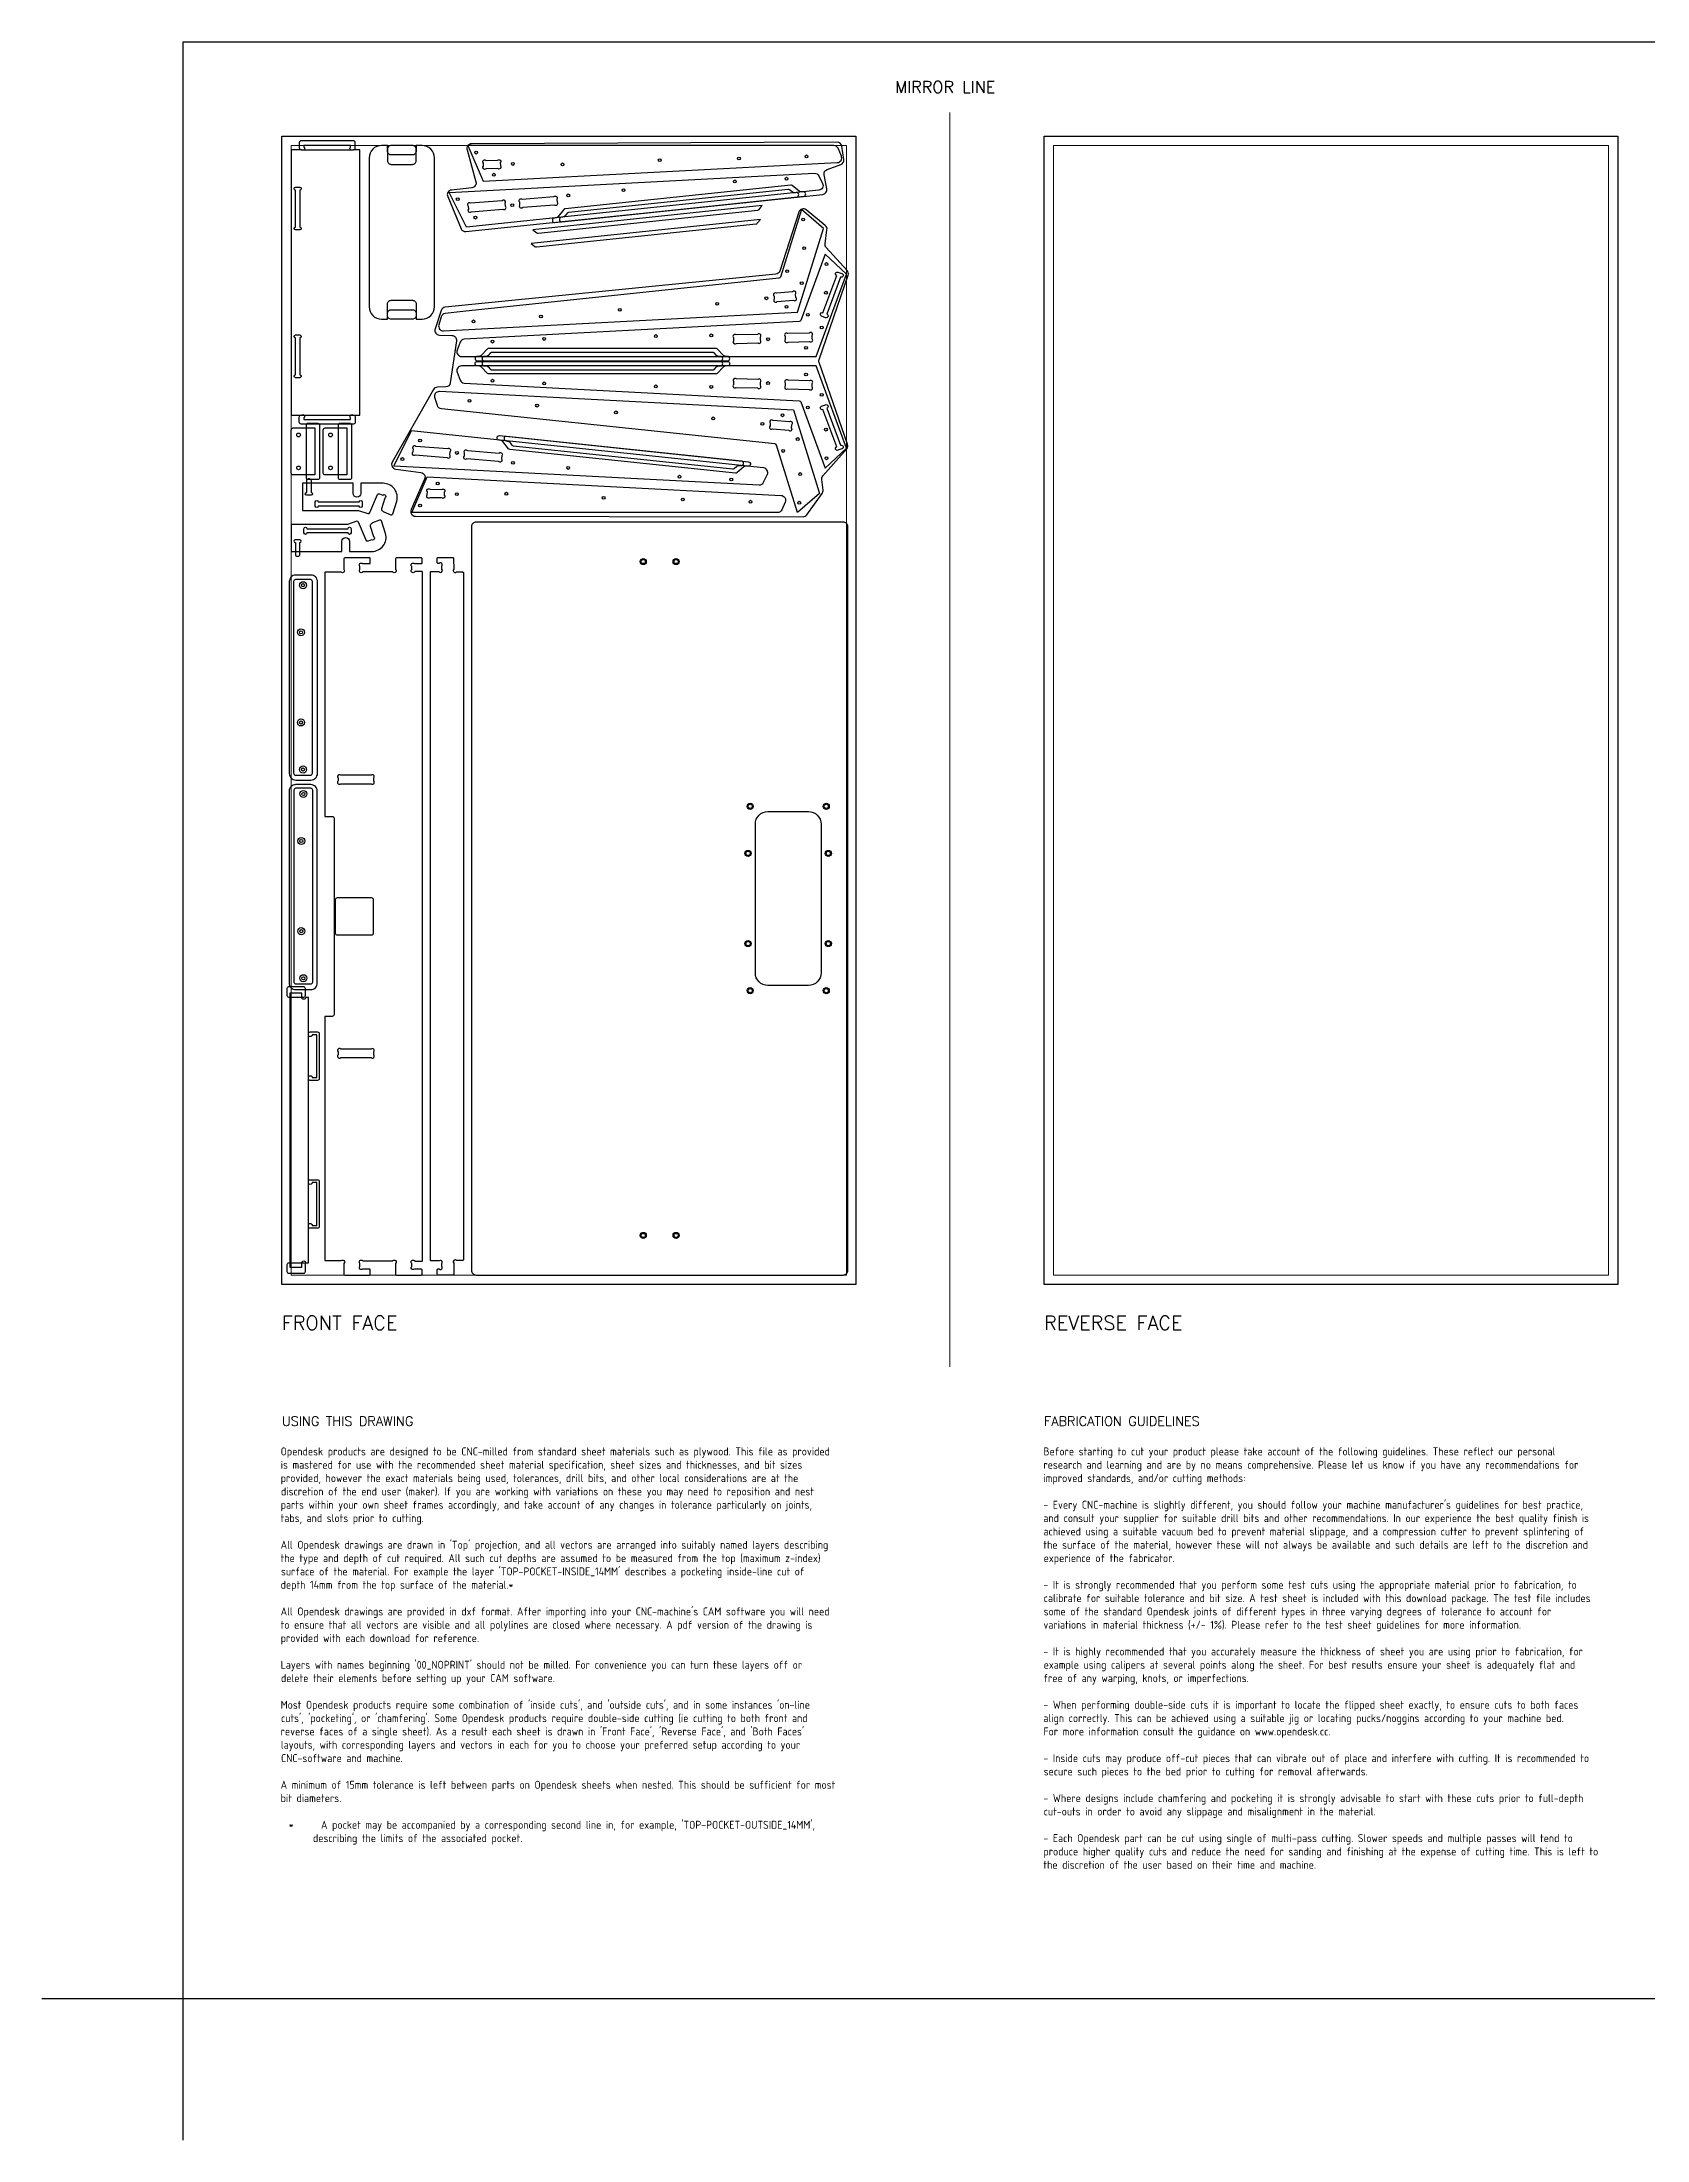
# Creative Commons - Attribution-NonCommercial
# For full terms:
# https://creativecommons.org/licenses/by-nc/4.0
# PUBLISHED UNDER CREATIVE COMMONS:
# Model space of a CAD drawing. Header units: millimetres. Extents: x -300 to 5880, y -300 to 4158.
# Drawn here: x -300 to 3112, y -300 to 4158 of the extents above; entities that cross this region are included whole.
import ezdxf
from ezdxf.enums import TextEntityAlignment as Align

# ---------------------------------------------------------------- set-up
doc = ezdxf.new("R2010")
doc.units = ezdxf.units.MM
doc.layers.add('00-NOPRINT_TEXT', color=7, linetype='Continuous', lineweight=25)
doc.layers.add('00_NOPRINT_TOLERANCE', color=7, linetype='Continuous', lineweight=5)
for name, color, linetype, lineweight, true_color in [('BOARD_$TH-NOMINAL', 3, 'Continuous', 30, 0x00ff00), ('TOP-CUT-INSIDE_18.000MM', 1, 'Continuous', 25, 0xff1c00), ('TOP-CUT-OUTSIDE_18.000MM', 220, 'Continuous', 25, 0xff00d1), ('TOP-HOLE-6.000MM-DIAM_14.000MM', 220, 'Continuous', 25, 0xff00c7), ('TOP-HOLE-6.600MM-DIAM_18.000MM', 3, 'Continuous', 25, 0x00ff0c), ('TOP-HOLE-8.000MM-DIAM_18.000MM', 3, 'Continuous', 25, 0x00ff0c), ('TOP-HOLE-9.000MM-DIAM_13.000MM', 190, 'Continuous', 25, 0x9500ff), ('TOP-POCKET-INSIDE_1.000MM', 3, 'Continuous', 25, 0x0eff00), ('TOP-POCKET-INSIDE_12.000MM', 140, 'Continuous', 25, 0x00b1ff), ('TOP-POCKET-INSIDE_2.000MM', 110, 'Continuous', 25, 0x00ff94), ('TOP-POCKET-INSIDE_6.000MM', 6, 'Continuous', 25, 0xff00e0), ('TOP-POCKET-INSIDE_9.000MM', 60, 'Continuous', 25, 0xb0ff00)]:
    doc.layers.add(name, color=color, linetype=linetype, lineweight=lineweight, true_color=true_color)
for name, color, linetype, true_color in [('POCKET-1MM', 183, 'Continuous', 0x8237c8), ('TOP-CHAMFER-ONLINE_14.000MM', 70, 'Continuous', 0x8fff00), ('TOP-POCKET-INSIDE_12MM', 140, 'Continuous', 0x00b1ff)]:
    doc.layers.add(name, color=color, linetype=linetype, true_color=true_color)
doc.styles.add('OD-ISOCP-17_240', font='isocp.shx')
doc.styles.add('OD-ISOCP-17_241', font='isocp.shx')
doc.styles.add('OD-ISOCP-17_242', font='isocp.shx')
doc.styles.add('OD-ISOCP-17_243', font='isocp.shx')
doc.styles.add('OD-ISOCP-17_244', font='isocp.shx')
doc.styles.add('OD-ISOCP-17_245', font='isocp.shx')
doc.styles.add('OD-ISOCP-17_246', font='isocp.shx')
doc.styles.add('OD-ISOCP-17_247', font='isocp.shx')
doc.styles.add('OD-ISOCP-17_248', font='isocp.shx')
doc.styles.add('OD-ISOCP-17_249', font='isocp.shx')
doc.styles.add('OD-ISOCP-17_250', font='isocp.shx')
doc.styles.add('OD-ISOCP-17_251', font='isocp.shx')
doc.styles.add('OD-ISOCP-17_252', font='isocp.shx')
doc.styles.add('OD-ISOCP-17_253', font='isocp.shx')
doc.styles.add('OD-ISOCP-17_254', font='isocp.shx')
doc.styles.add('OD-ISOCP-17_255', font='isocp.shx')
doc.styles.add('OD-ISOCP-17_256', font='isocp.shx')
doc.styles.add('OD-ISOCP-17_257', font='isocp.shx')
doc.styles.add('OD-ISOCP-17_258', font='isocp.shx')
doc.styles.add('OD-ISOCP-17_259', font='isocp.shx')
doc.styles.add('OD-ISOCP-17_260', font='isocp.shx')
doc.styles.add('OD-ISOCP-17_261', font='isocp.shx')
doc.styles.add('OD-ISOCP-17_262', font='isocp.shx')
doc.styles.add('OD-ISOCP-17_263', font='isocp.shx')
doc.styles.add('OD-ISOCP-17_264', font='isocp.shx')
doc.styles.add('OD-ISOCP-17_265', font='isocp.shx')
doc.styles.add('OD-ISOCP-17_266', font='isocp.shx')
doc.styles.add('OD-ISOCP-17_267', font='isocp.shx')
doc.styles.add('OD-ISOCP-17_268', font='isocp.shx')
doc.styles.add('OD-ISOCP-17_269', font='isocp.shx')
doc.styles.add('OD-ISOCP-17_270', font='isocp.shx')
doc.styles.add('OD-ISOCP-17_271', font='isocp.shx')
doc.styles.add('OD-ISOCP-17_272', font='isocp.shx')
doc.styles.add('OD-ISOCP-17_273', font='isocp.shx')
doc.styles.add('OD-ISOCP-17_274', font='isocp.shx')
doc.styles.add('OD-ISOCP-17_275', font='isocp.shx')
doc.styles.add('OD-ISOCP-17_276', font='isocp.shx')
doc.styles.add('OD-ISOCP-17_277', font='isocp.shx')
doc.styles.add('OD-ISOCP-17_278', font='isocp.shx')
doc.styles.add('OD-ISOCP-17_279', font='isocp.shx')
doc.styles.add('OD-ISOCP-17_280', font='isocp.shx')
doc.styles.add('OD-ISOCP-17_281', font='isocp.shx')
doc.styles.add('OD-ISOCP-17_282', font='isocp.shx')
doc.styles.add('OD-ISOCP-17_283', font='isocp.shx')
doc.styles.add('OD-ISOCP-17_284', font='isocp.shx')
doc.styles.add('OD-ISOCP-17_285', font='isocp.shx')
doc.styles.add('OD-ISOCP-17_286', font='isocp.shx')
doc.styles.add('OD-ISOCP-17_287', font='isocp.shx')
doc.styles.add('OD-ISOCP-17_288', font='isocp.shx')
doc.styles.add('OD-SIMPLEX-20_87', font='simplex.shx')
doc.styles.add('OD-SIMPLEX-20_88', font='simplex.shx')
doc.styles.add('OD-SIMPLEX-25_89', font='simplex.shx')
doc.styles.add('OD-SIMPLEX-30_88', font='simplex.shx')
doc.styles.add('OD-SIMPLEX-30_89', font='simplex.shx')

# ---------------------------------------------------------------- blocks, each defined once
blk = doc.blocks.new('Borders Opendesk_7')
at = {"layer": '00-NOPRINT_TEXT'}
for p, q in [((0, 4158), (5880, 4158)), ((0, 0), (0, 4158)), ((0, 0), (-300, 0)), ((0, -300), (0, 0)), ((5880, 0), (0, 0))]:
    blk.add_line(p, q, dxfattribs=at)
at = {"layer": '00_NOPRINT_TOLERANCE', "ltscale": 0.379043}
blk.add_line((1630, 1343.2), (1630, 4008), dxfattribs=at)
at = {"layer": '00_NOPRINT_TOLERANCE', "ltscale": 0.379202}
for p, q in [((210, 3958), (1430, 3958)), ((210, 1518), (210, 3958)), ((1430, 3958), (1430, 1518)), ((1830, 3958), (3050, 3958)), ((1830, 1518), (1830, 3958)), ((3050, 3958), (3050, 1518)), ((1430, 1518), (210, 1518)), ((3050, 1518), (1830, 1518))]:
    blk.add_line(p, q, dxfattribs=at)
at = {"layer": '00_NOPRINT_TOLERANCE', "ltscale": 0.380876}
for p, q in [((230, 3938), (1410, 3938)), ((1850, 3938), (3030, 3938)), ((1410, 1538), (230, 1538)), ((3030, 1538), (1850, 1538))]:
    blk.add_line(p, q, dxfattribs=at)
at = {"layer": '00_NOPRINT_TOLERANCE', "ltscale": 0.380023}
for p, q in [((230, 1538), (230, 3938)), ((1410, 3938), (1410, 1538)), ((1850, 1538), (1850, 3938)), ((3030, 3938), (3030, 1538))]:
    blk.add_line(p, q, dxfattribs=at)
at = {"layer": 'BOARD_$TH-NOMINAL'}
for p, q in [((210, 3958), (1430, 3958)), ((210, 1518), (210, 3958)), ((1430, 3958), (1430, 1518)), ((1830, 3958), (3050, 3958)), ((1830, 1518), (1830, 3958)), ((3050, 3958), (3050, 1518)), ((1430, 1518), (210, 1518)), ((3050, 1518), (1830, 1518))]:
    blk.add_line(p, q, dxfattribs=at)
at = {"layer": '00-NOPRINT_TEXT', "style": 'OD-SIMPLEX-25_89'}
blk.add_text('MIRROR LINE', height=25, dxfattribs=at).set_placement((1513.3, 4049.9))
at = {"layer": '00-NOPRINT_TEXT', "color": 7}
for s, height, style, p in [('FRONT FACE', 30, 'OD-SIMPLEX-30_89', (210, 1451.3)), ('REVERSE FACE', 30, 'OD-SIMPLEX-30_88', (1830, 1451.3)), ('USING THIS DRAWING', 20, 'OD-SIMPLEX-20_88', (210, 1237.4)), ('FABRICATION GUIDELINES', 20, 'OD-SIMPLEX-20_87', (1830, 1237.4))]:
    blk.add_text(s, height=height, dxfattribs=dict(at, style=style)).set_placement(p, align=Align.TOP_LEFT)
for s, style, p in [('Opendesk products are designed to be CNC-milled from standard sheet materials such as plywood. This file as provided', 'OD-ISOCP-17_265', (207.4, 1154.7)), ('Before starting to cut your product please take account of the following guidelines. These reflect our personal', 'OD-ISOCP-17_240', (1828.7, 1154.7)), ('is mastered for use with the recommended sheet material specification, sheet sizes and thicknesses, and bit sizes', 'OD-ISOCP-17_266', (207.4, 1126.3)), ('provided, however the exact materials being used, tolerances, drill bits, and other local considerations are at the', 'OD-ISOCP-17_267', (207.4, 1098)), ('research and learning and are by no means comprehensive. Please let us know if you have any recommendations for', 'OD-ISOCP-17_241', (1828.7, 1126.3)), ('improved standards, and/or cutting methods:', 'OD-ISOCP-17_242', (1828.7, 1098)), ('discretion of the end user (maker). If you are working with variations on these you may need to reposition and nest', 'OD-ISOCP-17_268', (208.1, 1069.7)), ('tabs, and slots prior to cutting.', 'OD-ISOCP-17_270', (207.4, 1013)), ('parts within your own sheet frames accordingly, and take account of any changes in tolerance particularly on joints,', 'OD-ISOCP-17_269', (207.4, 1041.3)), ("- Every CNC-machine is slightly different, you should follow your machine manufacturer's guidelines for best practice,", 'OD-ISOCP-17_243', (1828.7, 1041.3)), ('and consult your supplier for suitable drill bits and other recommendations. In our experience the best quality finish is', 'OD-ISOCP-17_244', (1828.7, 1013)), ('achieved using a suitable vacuum bed to prevent material slippage, and a compression cutter to prevent splintering of', 'OD-ISOCP-17_245', (1828.7, 984.7)), ('the type and depth of cut required. All such cut depths are assumed to be measured from the top (maximum z-index)', 'OD-ISOCP-17_272', (207.4, 928)), ("All Opendesk drawings are drawn in 'Top' projection, and all vectors are arranged into suitably named layers describing", 'OD-ISOCP-17_271', (207.4, 956.3)), ('the surface of the material, however these will not always be available and such details are left to the discretion and', 'OD-ISOCP-17_246', (1828.7, 956.3)), ('experience of the fabricator.', 'OD-ISOCP-17_247', (1829.2, 928)), ("surface of the material. For example the layer 'TOP-POCKET-INSIDE_14MM' describes a pocketing inside-line cut of", 'OD-ISOCP-17_273', (208, 899.7)), ('depth 14mm from the top surface of the material.*', 'OD-ISOCP-17_274', (207.4, 871.3)), ('- It is strongly recommended that you perform some test cuts using the appropriate material prior to fabrication, to', 'OD-ISOCP-17_248', (1828.7, 871.3)), ('calibrate for suitable tolerance and bit size. A test sheet is included with this download package. The test file includes', 'OD-ISOCP-17_249', (1829.3, 843)), ('to ensure that all vectors are visible and all polylines are closed where necessary. A pdf version of the drawing is', 'OD-ISOCP-17_276', (207.4, 786.3)), ("All Opendesk drawings are provided in dxf format. After importing into your CNC-machine's CAM software you will need", 'OD-ISOCP-17_275', (207.4, 814.7)), ('variations in material thickness (+/- 1%). Please refer to the test sheet guidelines for more information.', 'OD-ISOCP-17_251', (1828.7, 786.3)), ('some of the standard Opendesk joints of different types in three varying degrees of tolerance to account for', 'OD-ISOCP-17_250', (1829.2, 814.7)), ('provided with each download for reference.', 'OD-ISOCP-17_277', (207.4, 758)), ("Layers with names beginning '00_NOPRINT' should not be milled. For convenience you can turn these layers off or", 'OD-ISOCP-17_278', (207.4, 701.3)), ('- It is highly recommended that you accurately measure the thickness of sheet you are using prior to fabrication, for', 'OD-ISOCP-17_252', (1828.7, 729.7)), ('example using calipers at several points along the sheet. For best results ensure your sheet is adequately flat and', 'OD-ISOCP-17_253', (1829.2, 701.3)), ('delete their elements before setting up your CAM software.', 'OD-ISOCP-17_279', (208.1, 673)), ('free of any warping, knots, or imperfections.', 'OD-ISOCP-17_254', (1828.7, 673)), ("Most Opendesk products require some combination of 'inside cuts', and 'outside cuts', and in some instances 'on-line", 'OD-ISOCP-17_280', (207.4, 616.3)), ('- When performing double-side cuts it is important to locate the flipped sheet exactly, to ensure cuts to both faces', 'OD-ISOCP-17_255', (1828.7, 616.3)), ("reverse faces of a single sheet). As a result each sheet is drawn in 'Front Face', 'Reverse Face', and 'Both Faces'", 'OD-ISOCP-17_282', (207.4, 559.7)), ("cuts', 'pocketing', or 'chamfering'. Some Opendesk products require double-side cutting (ie cutting to both front and", 'OD-ISOCP-17_281', (208.1, 588)), ('align correctly. This can be achieved using a suitable jig or locating pucks/noggins according to your machine bed.', 'OD-ISOCP-17_256', (1828.7, 588)), ('layouts, with corresponding layers and vectors in each for you to choose your preferred setup according to your', 'OD-ISOCP-17_283', (207.8, 531.3)), ('For more information consult the guidance on www.opendesk.cc.', 'OD-ISOCP-17_257', (1828.7, 559.7)), ('CNC-software and machine.', 'OD-ISOCP-17_284', (208.2, 503)), ('- Inside cuts may produce off-cut pieces that can vibrate out of place and interfere with cutting. It is recommended to', 'OD-ISOCP-17_258', (1828.7, 503)), ('secure such pieces to the bed prior to cutting for removal afterwards.', 'OD-ISOCP-17_259', (1829.2, 474.7)), ('A minimum of 15mm tolerance is left between parts on Opendesk sheets when nested. This should be sufficient for most', 'OD-ISOCP-17_285', (207.4, 446.3)), ('bit diameters.', 'OD-ISOCP-17_286', (207.4, 418)), ('- Where designs include chamfering and pocketing it is strongly advisable to start with these cuts prior to full-depth', 'OD-ISOCP-17_260', (1828.7, 418)), ('cut-outs in order to avoid any slippage and misalignment in the material.', 'OD-ISOCP-17_261', (1829.3, 389.7)), ("*      A pocket may be accompanied by a corresponding second line in, for example, 'TOP-POCKET-OUTSIDE_14MM',", 'OD-ISOCP-17_287', (224.4, 361.3)), ('describing the limits of the associated pocket.', 'OD-ISOCP-17_288', (276.1, 333)), ('- Each Opendesk part can be cut using single of multi-pass cutting. Slower speeds and multiple passes will tend to', 'OD-ISOCP-17_262', (1828.7, 333)), ('produce higher quality cuts and reduce the need for sanding and finishing at the expense of cutting time. This is left to', 'OD-ISOCP-17_263', (1828.7, 304.7)), ('the discretion of the user based on their time and machine.', 'OD-ISOCP-17_264', (1828.7, 276.3))]:
    blk.add_text(s, height=17, dxfattribs=dict(at, style=style)).set_placement(p)

msp = doc.modelspace()

# ---------------------------------------------------------------- linework, layer by layer
at = {"layer": 'POCKET-1MM'}
for points in [[(1404.6, 3908.3), (1400.3, 3936.7, 0.372371), (1390.3, 3945.2), (613.1, 3941.5, 0.49521), (603.5, 3928.8), (622.5, 3861, -0.461026), (614, 3848.4), (570.5, 3843.3, 0.498809), (562.4, 3829.5), (591, 3761.1, 0.331054), (601.3, 3755), (1359.5, 3834.1, 0.440906), (1368.3, 3846), (1362.5, 3875.6, -0.370618), (1368.9, 3886.9), (1398.1, 3897.4, 0.357991)], [(1308.8, 3796.4), (1268.4, 3671.2, -0.298454), (1259.9, 3664.3), (557.1, 3594.4, 0.291526), (548.7, 3587.6), (535.6, 3548.4, 0.502057), (544.8, 3535.3), (571.5, 3534.4, -0.44747), (581, 3523), (568, 3433.7, -0.361067), (558.5, 3425.1), (540.5, 3424.4, 0.258911), (532.2, 3419.3), (444.6, 3265.2, 0.530604), (451.9, 3250.4), (505.7, 3243, -0.499747), (513.5, 3229), (484.7, 3164.4, 0.542685), (493.8, 3150.4), (1317.9, 3149.2, 0.243239), (1326, 3153.4), (1358.4, 3198.9, 0.186874), (1360.2, 3205.9), (1357.5, 3228, -0.213778), (1359.9, 3235.8), (1410.6, 3293.5, 0.271004), (1412.6, 3303.4), (1351.7, 3476.8, -0.169153), (1351.7, 3483.3), (1413.7, 3662.4, 0.274538), (1411.6, 3672.4), (1367.2, 3721.2, -0.221892), (1364.6, 3729.3), (1368.7, 3759, 0.261169), (1365.1, 3768.1), (1324.6, 3801.1, 0.527904)]]:
    msp.add_lwpolyline(points, format="xyb", close=True, dxfattribs=at)
at = {"layer": 'TOP-CHAMFER-ONLINE_14.000MM'}
msp.add_lwpolyline([(1413, 3128, 0.414214), (1403, 3138), (623, 3138, 0.414214), (613, 3128), (613, 1548, 0.414214), (623, 1538), (1403, 1538, 0.414214), (1413, 1548)], format="xyb", close=True, dxfattribs=at)
at = {"layer": 'TOP-CUT-INSIDE_18.000MM'}
for points in [[(668.8, 3889.1), (644.2, 3888.5, -1.007568), (638.4, 3894), (638.3, 3900.6, -1.006883), (643.9, 3906.4), (668.5, 3906.6, -1.006764), (674.3, 3901.1), (674.4, 3894.8, -1.007458)], [(248, 3849.5, -0.999973), (248, 3843.1), (248, 3764.8, -1), (248, 3758.5), (239, 3758.5, -1), (239, 3764.8), (239, 3843.1, -1), (239, 3849.5)], [(1397.7, 3658.4), (1368.5, 3579.6, -1), (1365.7, 3572.1), (1357.3, 3575.3, -1), (1360.1, 3582.8), (1389.3, 3661.5, -1), (1392, 3669), (1400.5, 3665.9, -1)], [(248, 3444.5), (239, 3444.5, -1), (239, 3450.9), (239, 3529.2, -1), (239, 3535.5), (248, 3535.5, -0.99964), (248, 3529.2), (248, 3450.9, -1)], [(1285.9, 3520.4), (1331.6, 3521.6, 1), (1337.1, 3527.4), (1336.9, 3534.1, 1), (1331.1, 3539.6), (1285.5, 3538.4, 1), (1279.9, 3532.6), (1280.1, 3525.9, 1)], [(1280.1, 3433.6), (1279.9, 3426.9, 1), (1285.5, 3421.1), (1331.1, 3419.9, 1), (1336.9, 3425.4), (1337.1, 3432.1, 1), (1331.6, 3437.9), (1285.9, 3439.1, 1)], [(1389.3, 3297.9), (1360.1, 3376.7, -1), (1357.3, 3384.2), (1365.7, 3387.3, -1), (1368.5, 3379.8), (1397.7, 3301, -1), (1400.5, 3293.5), (1392, 3290.4, -1)], [(555.2, 3201.2), (555.1, 3194.9, -1.006764), (549.3, 3189.4), (524.7, 3189.6, -1.006883), (519.1, 3195.4), (519.3, 3202, -1.007568), (525.1, 3207.5), (549.7, 3206.9, -1.007458)], [(1356, 2496), (1356, 2180, -0.414214), (1329.2, 2153.2), (1243.2, 2153.2, -0.414214), (1216.4, 2180), (1216.4, 2496, -0.414214), (1243.2, 2522.8), (1329.2, 2522.8, -0.414214)], [(324.1, 2336, -0.414214), (328.1, 2340), (400.1, 2340, -0.414214), (404.1, 2336), (404.1, 2264, -0.414214), (400.1, 2260), (328.1, 2260, -0.414214), (324.1, 2264)], [(399.6, 2000, 1), (405.3, 2005.7), (405.3, 2012.3, 1), (399.6, 2018), (335.1, 2018, 1), (329.4, 2012.3), (329.4, 2005.7, 1), (335.1, 2000)]]:
    msp.add_lwpolyline(points, format="xyb", close=True, dxfattribs=at)
for points in [[(1170, 3529.7), (1170.2, 3523, 1), (1176, 3517.5), (1221.6, 3518.7, 1), (1227.1, 3524.5), (1227, 3531.2, 1), (1221.2, 3536.7), (1175.5, 3535.5, 1), (1170, 3529.7)], [(1175.5, 3424), (1221.2, 3422.8, 1), (1227, 3428.3), (1227.1, 3435, 1), (1221.6, 3440.8), (1176, 3442, 1), (1170.2, 3436.5), (1170, 3429.8, 1), (1175.5, 3424)], [(405.3, 2587.7), (405.3, 2594.3, 1), (399.6, 2600), (335.1, 2600, 1), (329.4, 2594.3), (329.4, 2587.7, 1), (335.1, 2582), (399.6, 2582, 1), (405.3, 2587.7)]]:
    msp.add_lwpolyline(points, format="xyb", dxfattribs=at)
at = {"layer": 'TOP-CUT-OUTSIDE_18.000MM'}
msp.add_lwpolyline([(361.5, 3365), (375.4, 3365), (375.4, 3929), (361.4, 3929, -1), (356, 3934.8), (356, 3938), (257, 3938), (257, 3934.8, -1), (251.5, 3929), (230, 3929), (230, 3365), (251.5, 3365, -1), (257, 3359.2), (257, 3356), (356, 3356), (356, 3359.2, -1), (361.5, 3365)], format="xyb", dxfattribs=at)
for points in [[(534.4, 3911.5, 0.414214), (507.9, 3938), (495.4, 3938), (495.4, 3925.9, -0.414214), (487.4, 3917.9), (442.4, 3917.9, -0.414214), (434.4, 3925.9), (434.4, 3938), (421.9, 3938, 0.414214), (395.4, 3911.5), (395.4, 3595.5, 0.414214), (421.9, 3569), (434.4, 3569), (434.4, 3581.1, -0.414214), (442.4, 3589.1), (487.4, 3589.1, -0.414214), (495.4, 3581.1), (495.4, 3569), (507.9, 3569, 0.414214), (534.4, 3595.5)], [(1382.9, 3938), (605.4, 3938), (638.1, 3862.1), (1390.5, 3901.6, 0.52236), (1399.2, 3915.5), (1392.1, 3932, 0.299429)], [(1351.4, 3843), (602.1, 3764.3), (565.5, 3838.3), (1341.9, 3879, -0.299429), (1351.4, 3873.4), (1359.3, 3857.4, -0.52236)], [(553.7, 3544.2), (1306.1, 3583.7), (1361.5, 3761.4), (1314.3, 3801.9), (1269.6, 3658.5, -0.299429), (1266.2, 3655.8), (594.7, 3585.2), (557.3, 3581, 0.297742), (548.9, 3574.1), (543.6, 3557.2, 0.52236)], [(754.7, 3751.5), (1221.6, 3800.6, 0.198912), (1224.2, 3802.1), (1230.9, 3810.2), (743.5, 3759), (751.7, 3752.4, 0.198912)], [(750.9, 3722.4), (1217.8, 3771.4, 0.198912), (1220.5, 3772.9), (1227.1, 3781.1), (739.8, 3729.9), (747.9, 3723.2, 0.198912)], [(582.6, 3503.2, 0.52236), (591.9, 3489.7), (1345.4, 3489.7), (1374.1, 3567.2), (1410, 3664.3), (1364.9, 3707.2), (1312.8, 3566.4, -0.299429), (1309.2, 3563.8), (597.6, 3526.5, 0.299429), (588.8, 3520)], [(1312.8, 3393.1), (1364.9, 3252.2), (1410, 3295.2), (1374, 3392.3), (1345.4, 3469.7), (591.9, 3469.7, 0.52236), (582.6, 3456.3), (588.8, 3439.5, 0.299429), (597.6, 3433), (1309.2, 3395.7, -0.299429)], [(1257.7, 3304.2), (549, 3378.6, -0.299429), (540.5, 3385.6), (535.2, 3402.7, -0.52236), (545.3, 3415.7), (1297.7, 3376.2), (1353.1, 3198.6), (1305.9, 3158), (1261.1, 3301.4, 0.299429)], [(234, 3238, -0.414214), (230, 3242), (230, 3334, -0.414214), (234, 3338), (280, 3338), (280, 3238)], [(298, 3242), (298, 3334, -0.414214), (302, 3338), (348, 3338), (348, 3238), (302, 3238, -0.414214)], [(1233.9, 3252.9), (484.6, 3331.7), (447.9, 3257.6), (1224.3, 3216.9, 0.299429), (1233.8, 3222.5), (1241.8, 3238.5, 0.52236)], [(377.6, 3198.8, -1), (361.4, 3198.8), (361.4, 3220.2), (253.9, 3220.2), (253.9, 3162.8), (372.2, 3162.8, -0.079557), (373.2, 3162.6), (392.9, 3156.1, 0.392137), (397, 3157.9), (413.2, 3196.4, -0.414145), (417.3, 3198.2), (424.5, 3195.3, -1.089365), (428.8, 3188.6), (421.9, 3166.2, 0.171154), (421.9, 3164.2, 0.204683), (426.4, 3159.7), (441.6, 3153.5, 0.434012), (445.6, 3155.4), (454.4, 3182.2, 0.488497), (425.2, 3220.2), (377.6, 3220.2)], [(1280, 3180.5), (1272.9, 3164, -0.299429), (1263.7, 3158), (486.2, 3158), (518.9, 3233.9), (1271.3, 3194.4, -0.52236)], [(353.7, 3096.7), (353.7, 3075.3), (401.2, 3075.4, 0.488497), (430.5, 3113.4), (421.7, 3140.2, 0.434012), (417.7, 3142), (402.4, 3135.9, 0.204683), (398, 3131.4, 0.171154), (397.9, 3129.4), (404.8, 3107, -1.089365), (400.6, 3100.3), (393.4, 3097.4, -0.414145), (389.2, 3099.2), (373.1, 3137.7, 0.392137), (369, 3139.5), (349.3, 3133, -0.079557), (348.3, 3132.8), (230, 3132.8), (230, 3075.3), (337.5, 3075.3), (337.5, 3096.7, -1)], [(1413, 3128, 0.414214), (1403, 3138), (623, 3138, 0.414214), (613, 3128), (613, 1548, 0.414214), (623, 1538), (1403, 1538, 0.414214), (1413, 1548)], [(381.7, 1568.5), (382.3, 1568), (445.6, 1568), (446.1, 1568.5, -1), (451.8, 1562.8), (451.8, 1540, 0.414187), (453.8, 1538), (506, 1538, 0.414214), (508, 1540), (508, 1548.5, 0.414214), (506, 1550.5), (491.7, 1550.5, -1), (486, 1556.2), (486, 1562.8, -1), (491.7, 1568.5), (492.6, 1567.5), (508, 1567.5, 0.414214), (509, 1568.5), (509, 3031.5, 0.414214), (508, 3032.5), (492.7, 3032.5), (491.7, 3031.5, -1), (486, 3037.2), (486, 3043.8, -1), (491.7, 3049.5), (506, 3049.5, 0.414214), (508, 3051.5), (508, 3060, 0.414214), (506, 3062), (453.8, 3062, 0.414187), (451.8, 3060), (451.8, 3037.2, -1), (446.1, 3031.5), (445.6, 3032), (382.3, 3032), (381.7, 3031.5, -1), (376, 3037.2), (376, 3043.8, -1), (381.7, 3049.5), (396, 3049.5, 0.414214), (398, 3051.5), (398, 3060, 0.414214), (396, 3062), (343.8, 3062, 0.414187), (341.8, 3060), (341.8, 3037.2, -1), (336.1, 3031.5), (303, 3031.5, 0.414214), (301, 3029.5), (301, 2512.5), (317, 2512.5, -0.414214), (321, 2508.5), (321, 2091.5, -0.414214), (317, 2087.5), (301, 2087.5), (301, 1570.5, 0.414214), (303, 1568.5), (336.1, 1568.5, -1), (341.8, 1562.8), (341.8, 1540, 0.414187), (343.8, 1538), (396, 1538, 0.414214), (398, 1540), (398, 1548.5, 0.414214), (396, 1550.5), (381.7, 1550.5, -1), (376, 1556.2), (376, 1562.8, -1)], [(596, 1570.9, -0.414214), (594, 1568.9), (580.9, 1568.9, 1), (575.3, 1563.2), (575.2, 1540, -0.414214), (573.2, 1538), (542, 1538, -0.41408), (540, 1540), (540, 1548.9, -0.414214), (542, 1550.9), (544.3, 1550.9, 1), (550, 1556.5), (550, 1562.2, 1), (544.3, 1567.9), (527, 1567.9, -0.414214), (526, 1568.9), (526, 3031.9, -0.414214), (527, 3032.9), (543.6, 3032.9, 1.168777), (550, 3037.5), (550, 3044.2, 1), (544.3, 3049.9), (542, 3049.9, -0.414214), (540, 3051.9), (540, 3060.8, -0.414214), (542, 3062.8), (573.1, 3062.8, -0.41408), (575.1, 3060.8), (575.2, 3037.4, 0.983785), (580.9, 3031.9), (594, 3031.9, -0.414214), (596, 3029.9)], [(239, 2600.1), (271, 2600.1, 0.414214), (275, 2604.1), (275, 3011.7, 0.414214), (271, 3015.7), (239, 3015.7, 0.414214), (235, 3011.7), (235, 2604.1, 0.414214)], [(235.7, 2568.2), (235.7, 2160.6, 0.414214), (239.7, 2156.6), (271.7, 2156.6, 0.414214), (275.7, 2160.6), (275.7, 2568.2, 0.414214), (271.7, 2572.2), (239.7, 2572.2, 0.414214)], [(266.4, 2048.5), (266.4, 2128), (260.4, 2128, -1), (252.4, 2128), (252.4, 2137), (227, 2137), (227, 1555), (252.4, 1555), (252.4, 1564, -1), (260.4, 1564), (266.4, 1564), (266.4, 1643.5, -1), (274.4, 1643.5), (284.4, 1643.5), (284.4, 1734.5), (274.4, 1734.5, -1), (266.4, 1734.5), (266.4, 1957.5, -1), (274.4, 1957.5), (284.4, 1957.5), (284.4, 2048.5), (274.4, 2048.5, -1)]]:
    msp.add_lwpolyline(points, format="xyb", close=True, dxfattribs=at)
at = {"layer": 'TOP-HOLE-6.000MM-DIAM_14.000MM'}
for centre in [(622.8, 3922.8), (660.4, 3876), (701, 3898.7), (806.3, 3897.9), (1013.1, 3906.8), (1181.5, 3910.2), (1325.2, 3914.9), (818.8, 3832), (936.3, 3843.1), (1172.9, 3861.7), (1282.8, 3867.5), (583.7, 3824.1), (699.7, 3811.2), (621.3, 3784.8), (1318.2, 3780.9), (1320.2, 3720), (1283.9, 3671), (1367.8, 3686.1), (1239.8, 3613.4), (1315, 3645.6), (1366.5, 3625.2), (617.3, 3564.3), (760.7, 3574.7), (928.5, 3588.9), (1135.1, 3601.7), (1282.5, 3595.1), (1327.8, 3578.1), (657.7, 3521.2), (767.5, 3527), (1004.8, 3533.2), (1122.8, 3534.5), (1243.4, 3526.2), (1357.4, 3551.2), (1324.2, 3508.1), (657.7, 3438.2), (767.5, 3432.5), (1243.4, 3433.2), (1324.2, 3451.3), (608.8, 3395.6), (752.3, 3385.3), (1004.8, 3426.2), (1122.8, 3425), (1357.4, 3408.3), (920.1, 3371), (1126.7, 3358.2), (1231.4, 3346.5), (1274.1, 3364.8), (1327.8, 3381.3), (503.7, 3311.1), (1306.5, 3314.3), (1366.5, 3334.3), (466.1, 3271.8), (582.1, 3284.7), (701.2, 3263.9), (818.7, 3252.8), (1275.5, 3288.9), (1367.8, 3273.4), (541.2, 3220), (1055.3, 3234.2), (1165.2, 3228.4), (1311.8, 3239.9), (503.7, 3173.2), (581.8, 3197.3), (687.1, 3198.1), (893.9, 3189.2), (1062.3, 3185.8), (1206, 3181.1), (1309.8, 3179)]:
    msp.add_circle(centre, 3, dxfattribs=at)
at = {"layer": 'TOP-HOLE-6.600MM-DIAM_18.000MM'}
for centre in [(255, 3003.7), (250.5, 2903.7), (250.5, 2712.1), (255, 2612.1), (255.7, 2560.2), (251.2, 2460.2), (251.2, 2268.6), (255.7, 2168.6)]:
    msp.add_circle(centre, 3.3, dxfattribs=at)
at = {"layer": 'TOP-HOLE-8.000MM-DIAM_18.000MM'}
for centre in [(245.5, 3323), (313.5, 3323), (245.5, 3253), (313.5, 3253)]:
    msp.add_circle(centre, 4, dxfattribs=at)
at = {"layer": 'TOP-HOLE-9.000MM-DIAM_13.000MM'}
for centre in [(978, 3054), (1048, 3054), (1205.4, 2533.8), (1367, 2533.8), (1200.9, 2433.8), (1371.5, 2433.8), (1200.9, 2242.2), (1371.5, 2242.2), (1205.4, 2142.2), (1367, 2142.2), (978, 1622), (1048, 1622)]:
    msp.add_circle(centre, 4.5, dxfattribs=at)
at = {"layer": 'TOP-POCKET-INSIDE_1.000MM'}
for centre in [(978, 3054), (1048, 3054), (1205.4, 2533.8), (1367, 2533.8), (1200.9, 2433.8), (1371.5, 2433.8), (1200.9, 2242.2), (1371.5, 2242.2), (1205.4, 2142.2), (1367, 2142.2), (978, 1622), (1048, 1622)]:
    msp.add_circle(centre, 6.5, dxfattribs=at)
at = {"layer": 'TOP-POCKET-INSIDE_12.000MM'}
for points in [[(434.4, 3929.9), (434.4, 3905.9, 0.414214), (442.4, 3897.9), (487.4, 3897.9, 0.414214), (495.4, 3905.9), (495.4, 3929.9, 0.414214), (487.4, 3937.9), (442.4, 3937.9, 0.414214)], [(680, 3802.7, 1), (685.1, 3808.8), (684.6, 3815.4, 1), (678.5, 3820.6), (611.1, 3815.3, 1), (605.9, 3809.2), (606.4, 3802.6, 1), (612.5, 3797.4)], [(1256.1, 3617.8), (1256.6, 3611.5, 1.008073), (1262.8, 3606.4), (1297.4, 3609.1, 0.989655), (1302.5, 3615.3), (1301.9, 3621.9, 1.004394), (1295.7, 3627.1), (1261.2, 3623.9, 1.002005)], [(434.4, 3577.1), (434.4, 3601.1, -0.414214), (442.4, 3609.1), (487.4, 3609.1, -0.414214), (495.4, 3601.1), (495.4, 3577.1, -0.414214), (487.4, 3569.1), (442.4, 3569.1, -0.414214)], [(1247.7, 3342.1, 1.002005), (1252.8, 3336), (1287.3, 3332.9, 1.004394), (1293.5, 3338), (1294, 3344.6, 0.989655), (1289, 3350.8), (1254.4, 3353.5, 1.008073), (1248.2, 3348.4)], [(598, 3278.1), (598.5, 3284.7, -1), (604.6, 3289.9), (672.1, 3284.6, -1), (677.2, 3278.5), (676.7, 3271.9, -1), (670.6, 3266.7), (603.2, 3272, -1)]]:
    msp.add_lwpolyline(points, format="xyb", close=True, dxfattribs=at)
for points in [[(720.7, 3823.9), (788.2, 3829.3, -1), (794.3, 3824.1), (794.8, 3817.4, -1), (789.6, 3811.3), (722.1, 3806, -1), (716.1, 3811.2), (715.5, 3817.9, -1), (720.7, 3823.9)], [(494.9, 3298.5, 1), (488.8, 3293.3), (488.3, 3286.7, 1), (493.5, 3280.6), (561, 3275.3, 1), (567.1, 3280.5), (567.6, 3287.2, 1), (562.4, 3293.2), (494.9, 3298.5)]]:
    msp.add_lwpolyline(points, format="xyb", dxfattribs=at)
at = {"layer": 'TOP-POCKET-INSIDE_12MM'}
for points in [[(285.7, 3011.3, 0.414214), (271.7, 3025.3), (239.7, 3025.3, 0.414214), (225.7, 3011.3), (225.7, 2603.7, 0.414214), (239.7, 2589.7), (271.7, 2589.7, 0.414214), (285.7, 2603.7)], [(239.3, 2144.4), (271.3, 2144.4, 0.414214), (285.3, 2158.4), (285.3, 2566, 0.414214), (271.3, 2580), (239.3, 2580, 0.414214), (225.3, 2566), (225.3, 2158.4, 0.414214)]]:
    msp.add_lwpolyline(points, format="xyb", close=True, dxfattribs=at)
at = {"layer": 'TOP-POCKET-INSIDE_2.000MM'}
for centre in [(255, 3003.7), (250.5, 2903.7), (250.5, 2712.1), (255, 2612.1), (255.7, 2560.2), (251.2, 2460.2), (251.2, 2268.6), (255.7, 2168.6)]:
    msp.add_circle(centre, 7.5, dxfattribs=at)
at = {"layer": 'TOP-POCKET-INSIDE_6.000MM'}
for points in [[(1318.2, 3839.5), (1315.6, 3839.2, -0.198912), (1309.7, 3841), (1294.6, 3853.2, 0.198912), (1291.7, 3854), (812.1, 3803.6, 0.198912), (809.4, 3802.2), (797.2, 3787.1, -0.198912), (791.8, 3784.2), (789.2, 3783.9, 1), (790.2, 3774.4), (1319.2, 3830, 1)], [(625.3, 3480.2), (1157.3, 3480.2, 1), (1157.3, 3489.7), (1154.6, 3489.7, -0.198912), (1148.9, 3492.1), (1135.2, 3505.8, 0.198912), (1132.4, 3506.9), (650.2, 3506.9, 0.198912), (647.3, 3505.8), (633.6, 3492.1, -0.198912), (628, 3489.7), (625.3, 3489.7, 1)], [(625.3, 3479.3), (1157.3, 3479.3, -1), (1157.3, 3469.7), (1154.6, 3469.7, 0.198912), (1148.9, 3467.4), (1135.2, 3453.7, -0.198912), (1132.4, 3452.5), (650.2, 3452.5, -0.198912), (647.3, 3453.7), (633.6, 3467.4, 0.198912), (628, 3469.7), (625.3, 3469.7, -1)], [(1200.7, 3256.4), (1198, 3256.7, 0.198912), (1192.1, 3254.9), (1177.1, 3242.7, -0.198912), (1174.1, 3241.9), (694.5, 3292.3, -0.198912), (691.8, 3293.7), (679.6, 3308.8, 0.198912), (674.3, 3311.7), (671.6, 3312, -1), (672.6, 3321.5), (1201.7, 3265.9, -1)]]:
    msp.add_lwpolyline(points, format="xyb", close=True, dxfattribs=at)
at = {"layer": 'TOP-POCKET-INSIDE_9.000MM'}
for points in [[(247, 3933, 0.414214), (251, 3929), (257, 3929), (356, 3929), (362, 3929, 0.414214), (366, 3933), (366, 3944, 0.414214), (362, 3948), (251, 3948, 0.414214), (247, 3944)], [(1303.3, 3838), (1300.7, 3837.7, -0.198912), (1294.8, 3839.4), (1289.2, 3844, 0.198912), (1286.3, 3844.8), (819.4, 3795.7, 0.198912), (816.7, 3794.3), (812.1, 3788.7, -0.198912), (806.7, 3785.8), (804.1, 3785.5, 1), (805.1, 3776), (1304.3, 3828.5, 1)], [(648.6, 3492.1, -0.198912), (643, 3489.7), (640.3, 3489.7, 1), (640.3, 3480.2), (1142.3, 3480.2, 1), (1142.3, 3489.7), (1139.6, 3489.7, -0.198912), (1133.9, 3492.1), (1128.8, 3497.2, 0.198912), (1126, 3498.3), (656.5, 3498.3, 0.198912), (653.7, 3497.2)], [(1133.9, 3467.4, -0.198912), (1139.6, 3469.7), (1142.3, 3469.7, 1), (1142.3, 3479.3), (640.3, 3479.3, 1), (640.3, 3469.7), (643, 3469.7, -0.198912), (648.6, 3467.4), (653.7, 3462.3, 0.198912), (656.5, 3461.1), (1126, 3461.1, 0.198912), (1128.8, 3462.3)], [(247, 3361, -0.414214), (251, 3365), (257, 3365), (356, 3365), (362, 3365, -0.414214), (366, 3361), (366, 3350, -0.414214), (362, 3346), (251, 3346, -0.414212), (247, 3350)], [(290, 3344), (290, 3232, -0.414214), (286, 3228), (266, 3228, -0.414214), (262, 3232), (262, 3344, -0.414214), (266, 3348), (286, 3348, -0.414214)], [(358, 3344), (358, 3232, -0.414214), (354, 3228), (334, 3228, -0.414214), (330, 3232), (330, 3344, -0.414214), (334, 3348), (354, 3348, -0.414214)], [(699.1, 3301.6, 0.198912), (701.8, 3300.2), (1168.7, 3251.1, 0.198912), (1171.6, 3252), (1177.2, 3256.5, -0.198912), (1183.1, 3258.2), (1185.8, 3258, 1), (1186.8, 3267.5), (687.5, 3319.9, 1), (686.5, 3310.4), (689.2, 3310.1, -0.198912), (694.6, 3307.2)], [(272.1, 3195.2), (262.7, 3195.2, -1), (262.7, 3201.2), (262.7, 3226.2, -0.414214), (266.7, 3230.2), (268.1, 3230.2, -0.414214), (272.1, 3226.2), (272.1, 3201.2, -1)], [(280.9, 3171.8), (280.9, 3180.8, -1), (287.3, 3180.8), (374.6, 3180.8, -1), (380.9, 3180.8), (380.9, 3171.8, -1), (374.6, 3171.8), (287.3, 3171.8, -1)], [(257, 3123.8, -1), (263.3, 3123.8), (350.6, 3123.8, -1), (357, 3123.8), (357, 3114.8, -1), (350.6, 3114.8), (263.3, 3114.8, -1), (257, 3114.8)], [(248.2, 3100.4), (238.7, 3100.4, 1.006901), (238.8, 3094.4), (238.8, 3069.3, 0.414214), (242.8, 3065.3), (244.2, 3065.3, 0.414214), (248.2, 3069.3), (248.2, 3094.4, 1)], [(255.7, 2128), (224.9, 2128, -0.414214), (221.4, 2131.5), (221.4, 2147.5, -0.414214), (224.9, 2151), (255.7, 2151, -0.414214), (259.2, 2147.5), (259.2, 2131.5, -0.414214)], [(266.4, 2051, -0.414214), (269.9, 2054.5), (285.9, 2054.5, -0.414214), (289.4, 2051), (289.4, 1955, -0.414214), (285.9, 1951.5), (269.9, 1951.5, -0.414214), (266.4, 1955)], [(266.4, 1641), (266.4, 1737, -0.414214), (269.9, 1740.5), (285.9, 1740.5, -0.414214), (289.4, 1737), (289.4, 1641, -0.414214), (285.9, 1637.5), (269.9, 1637.5, -0.414214)], [(255.7, 1564, -0.414214), (259.2, 1560.5), (259.2, 1544.5, -0.414214), (255.7, 1541), (224.9, 1541, -0.414214), (221.4, 1544.5), (221.4, 1560.5, -0.414214), (224.9, 1564)]]:
    msp.add_lwpolyline(points, format="xyb", close=True, dxfattribs=at)

# ---------------------------------------------------------------- block references
msp.add_blockref('Borders Opendesk_7', (0, 0))

doc.saveas('drawing.dxf')
